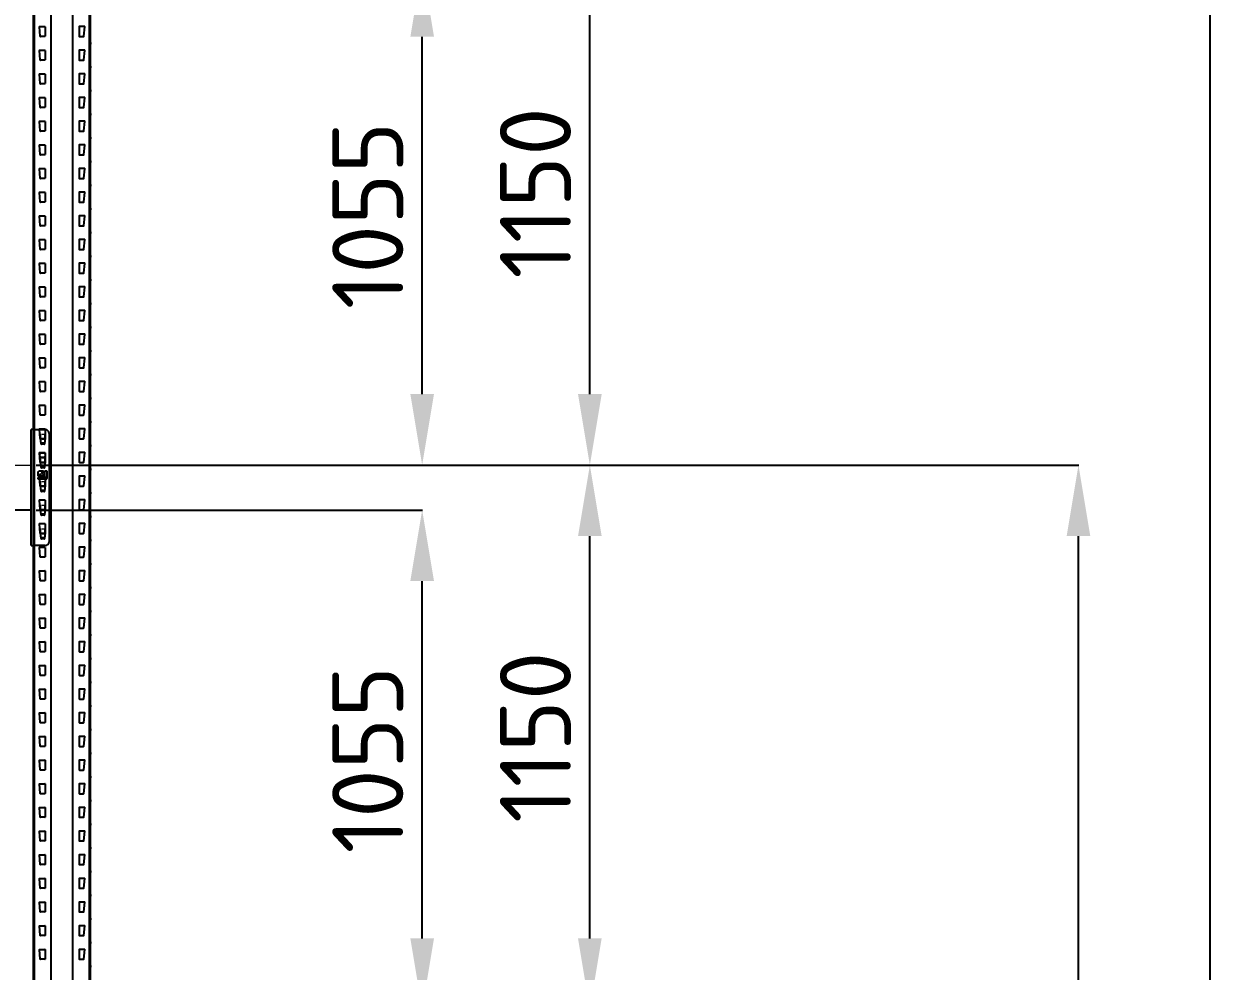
# Model space of a CAD drawing. Header units: millimetres. Extents: x 2140 to 223837, y 2113 to 170313.
# Drawn here: x 206938 to 209470, y 117785 to 119786 of the extents above; entities that cross this region are included whole.
import ezdxf

# ---------------------------------------------------------------- set-up
doc = ezdxf.new("R2010")
doc.units = ezdxf.units.MM
doc.linetypes.add('PHANTOM', pattern=[12.7, 6.35, -1.27, 1.27, -1.27, 1.27, -1.27])
doc.layers.add('0_ANNOT_Dimensions', color=7, linetype='Continuous')
doc.layers.add('2.Стойка', color=7, linetype='Continuous')
doc.layers.add('1.Балка', color=5, linetype='Continuous', lineweight=0)
doc.styles.get("Standard").update_dxf_attribs({"font": 'isocpeur.ttf'})
doc.dimstyles.new('150', dxfattribs={"dimtxt": 150, "dimasz": 150, "dimexe": 1, "dimexo": 10, "dimgap": 40, "dimtad": 1, "dimdec": 0, "dimzin": 0, "dimdsep": 46, "dimtxsty": 'Standard', "dimcen": 0.09, "dimadec": 0, "dimazin": 0, "dimtfac": 1, "dimtdec": 0, "dimtofl": 0, "dimtmove": 0, "dimatfit": 3, "dimfxl": 1, "dimtolj": 1, "dimtzin": 0, "dimarcsym": 0})

# ---------------------------------------------------------------- blocks, each defined once
blk = doc.blocks.new('*U494')
at = {"layer": '2.Стойка', "color": 0, "linetype": 'ByBlock'}
for p, q in [((-120, 0), (-120, 12200)), ((-118, 0), (-118, 12200)), ((-82.7, 0), (-82.7, 12200)), ((-37.3, 0), (-37.3, 12200)), ((-2, 0), (-2, 12200)), ((0, 0), (0, 12200)), ((-106.1, 10030.5), (-108, 10050.5)), ((-107.5, 10051), (-96.5, 10051)), ((-96, 10050.5), (-96, 10030.5)), ((-24, 10050.5), (-24, 10030.5)), ((-12.5, 10051), (-23.5, 10051)), ((-13.9, 10030.5), (-12, 10050.5)), ((-96.5, 10030), (-105.6, 10030)), ((-23.5, 10030), (-14.4, 10030)), ((-122, 10015), (-118, 10015)), ((-120, 10020.5), (-118, 10020.5)), ((-120, 10009.5), (-118, 10009.5)), ((-106.1, 9980.5), (-108, 10000.5)), ((-107.5, 10001), (-96.5, 10001)), ((-96, 10000.5), (-96, 9980.5)), ((-24, 10000.5), (-24, 9980.5)), ((-12.5, 10001), (-23.5, 10001)), ((-13.9, 9980.5), (-12, 10000.5)), ((0, 10020.5), (-2, 10020.5)), ((2, 10015), (-2, 10015)), ((0, 10009.5), (-2, 10009.5)), ((-96.5, 9980), (-105.6, 9980)), ((-23.5, 9980), (-14.4, 9980)), ((-122, 9965), (-118, 9965)), ((-120, 9970.5), (-118, 9970.5)), ((-120, 9959.5), (-118, 9959.5)), ((-106.1, 9930.5), (-108, 9950.5)), ((-107.5, 9951), (-96.5, 9951)), ((-96, 9950.5), (-96, 9930.5)), ((-24, 9950.5), (-24, 9930.5)), ((-12.5, 9951), (-23.5, 9951)), ((-13.9, 9930.5), (-12, 9950.5)), ((0, 9970.5), (-2, 9970.5)), ((2, 9965), (-2, 9965)), ((0, 9959.5), (-2, 9959.5)), ((-96.5, 9930), (-105.6, 9930)), ((-23.5, 9930), (-14.4, 9930)), ((-122, 9915), (-118, 9915)), ((-120, 9920.5), (-118, 9920.5)), ((-120, 9909.5), (-118, 9909.5)), ((-106.1, 9880.5), (-108, 9900.5)), ((-107.5, 9901), (-96.5, 9901)), ((-96, 9900.5), (-96, 9880.5)), ((-24, 9900.5), (-24, 9880.5)), ((-12.5, 9901), (-23.5, 9901)), ((-13.9, 9880.5), (-12, 9900.5)), ((0, 9920.5), (-2, 9920.5)), ((2, 9915), (-2, 9915)), ((0, 9909.5), (-2, 9909.5)), ((-96.5, 9880), (-105.6, 9880)), ((-23.5, 9880), (-14.4, 9880)), ((-122, 9865), (-118, 9865)), ((-120, 9870.5), (-118, 9870.5)), ((-120, 9859.5), (-118, 9859.5)), ((-106.1, 9830.5), (-108, 9850.5)), ((-107.5, 9851), (-96.5, 9851)), ((-96, 9850.5), (-96, 9830.5)), ((-24, 9850.5), (-24, 9830.5)), ((-12.5, 9851), (-23.5, 9851)), ((-13.9, 9830.5), (-12, 9850.5)), ((0, 9870.5), (-2, 9870.5)), ((2, 9865), (-2, 9865)), ((0, 9859.5), (-2, 9859.5)), ((-96.5, 9830), (-105.6, 9830)), ((-23.5, 9830), (-14.4, 9830)), ((-122, 9815), (-118, 9815)), ((-120, 9820.5), (-118, 9820.5)), ((-120, 9809.5), (-118, 9809.5)), ((-106.1, 9780.5), (-108, 9800.5)), ((-107.5, 9801), (-96.5, 9801)), ((-96, 9800.5), (-96, 9780.5)), ((-24, 9800.5), (-24, 9780.5)), ((-12.5, 9801), (-23.5, 9801)), ((-13.9, 9780.5), (-12, 9800.5)), ((0, 9820.5), (-2, 9820.5)), ((2, 9815), (-2, 9815)), ((0, 9809.5), (-2, 9809.5)), ((-96.5, 9780), (-105.6, 9780)), ((-23.5, 9780), (-14.4, 9780)), ((-122, 9765), (-118, 9765)), ((-120, 9770.5), (-118, 9770.5)), ((-120, 9759.5), (-118, 9759.5)), ((-106.1, 9730.5), (-108, 9750.5)), ((-107.5, 9751), (-96.5, 9751)), ((-96, 9750.5), (-96, 9730.5)), ((-24, 9750.5), (-24, 9730.5)), ((-12.5, 9751), (-23.5, 9751)), ((-13.9, 9730.5), (-12, 9750.5)), ((0, 9770.5), (-2, 9770.5)), ((2, 9765), (-2, 9765)), ((0, 9759.5), (-2, 9759.5)), ((-96.5, 9730), (-105.6, 9730)), ((-23.5, 9730), (-14.4, 9730)), ((-122, 9715), (-118, 9715)), ((-120, 9720.5), (-118, 9720.5)), ((-120, 9709.5), (-118, 9709.5)), ((-106.1, 9680.5), (-108, 9700.5)), ((-107.5, 9701), (-96.5, 9701)), ((-96, 9700.5), (-96, 9680.5)), ((-24, 9700.5), (-24, 9680.5)), ((-12.5, 9701), (-23.5, 9701)), ((-13.9, 9680.5), (-12, 9700.5)), ((0, 9720.5), (-2, 9720.5)), ((2, 9715), (-2, 9715)), ((0, 9709.5), (-2, 9709.5)), ((-120, 9670.5), (-118, 9670.5)), ((-96.5, 9680), (-105.6, 9680)), ((-23.5, 9680), (-14.4, 9680)), ((0, 9670.5), (-2, 9670.5)), ((-122, 9665), (-118, 9665)), ((-120, 9659.5), (-118, 9659.5)), ((-106.1, 9630.5), (-108, 9650.5)), ((-107.5, 9651), (-96.5, 9651)), ((-96, 9650.5), (-96, 9630.5)), ((-24, 9650.5), (-24, 9630.5)), ((-12.5, 9651), (-23.5, 9651)), ((-13.9, 9630.5), (-12, 9650.5)), ((2, 9665), (-2, 9665)), ((0, 9659.5), (-2, 9659.5)), ((-120, 9620.5), (-118, 9620.5)), ((-96.5, 9630), (-105.6, 9630)), ((-23.5, 9630), (-14.4, 9630)), ((0, 9620.5), (-2, 9620.5)), ((-122, 9615), (-118, 9615)), ((-120, 9609.5), (-118, 9609.5)), ((-106.1, 9580.5), (-108, 9600.5)), ((-107.5, 9601), (-96.5, 9601)), ((-96, 9600.5), (-96, 9580.5)), ((-24, 9600.5), (-24, 9580.5)), ((-12.5, 9601), (-23.5, 9601)), ((-13.9, 9580.5), (-12, 9600.5)), ((2, 9615), (-2, 9615)), ((0, 9609.5), (-2, 9609.5)), ((-120, 9570.5), (-118, 9570.5)), ((-96.5, 9580), (-105.6, 9580)), ((-23.5, 9580), (-14.4, 9580)), ((0, 9570.5), (-2, 9570.5)), ((-122, 9565), (-118, 9565)), ((-120, 9559.5), (-118, 9559.5)), ((-106.1, 9530.5), (-108, 9550.5)), ((-107.5, 9551), (-96.5, 9551)), ((-96, 9550.5), (-96, 9530.5)), ((-24, 9550.5), (-24, 9530.5)), ((-12.5, 9551), (-23.5, 9551)), ((-13.9, 9530.5), (-12, 9550.5)), ((2, 9565), (-2, 9565)), ((0, 9559.5), (-2, 9559.5)), ((-120, 9520.5), (-118, 9520.5)), ((-96.5, 9530), (-105.6, 9530)), ((-23.5, 9530), (-14.4, 9530)), ((0, 9520.5), (-2, 9520.5)), ((-122, 9515), (-118, 9515)), ((-120, 9509.5), (-118, 9509.5)), ((-106.1, 9480.5), (-108, 9500.5)), ((-107.5, 9501), (-96.5, 9501)), ((-96, 9500.5), (-96, 9480.5)), ((-24, 9500.5), (-24, 9480.5)), ((-12.5, 9501), (-23.5, 9501)), ((-13.9, 9480.5), (-12, 9500.5)), ((2, 9515), (-2, 9515)), ((0, 9509.5), (-2, 9509.5)), ((-120, 9470.5), (-118, 9470.5)), ((-96.5, 9480), (-105.6, 9480)), ((-23.5, 9480), (-14.4, 9480)), ((0, 9470.5), (-2, 9470.5)), ((-122, 9465), (-118, 9465)), ((-120, 9459.5), (-118, 9459.5)), ((-106.1, 9430.5), (-108, 9450.5)), ((-107.5, 9451), (-96.5, 9451)), ((-96, 9450.5), (-96, 9430.5)), ((-24, 9450.5), (-24, 9430.5)), ((-12.5, 9451), (-23.5, 9451)), ((-13.9, 9430.5), (-12, 9450.5)), ((2, 9465), (-2, 9465)), ((0, 9459.5), (-2, 9459.5)), ((-120, 9420.5), (-118, 9420.5)), ((-96.5, 9430), (-105.6, 9430)), ((-23.5, 9430), (-14.4, 9430)), ((0, 9420.5), (-2, 9420.5)), ((-122, 9415), (-118, 9415)), ((-120, 9409.5), (-118, 9409.5)), ((-106.1, 9380.5), (-108, 9400.5)), ((-107.5, 9401), (-96.5, 9401)), ((-96, 9400.5), (-96, 9380.5)), ((-24, 9400.5), (-24, 9380.5)), ((-12.5, 9401), (-23.5, 9401)), ((-13.9, 9380.5), (-12, 9400.5)), ((2, 9415), (-2, 9415)), ((0, 9409.5), (-2, 9409.5)), ((-120, 9370.5), (-118, 9370.5)), ((-96.5, 9380), (-105.6, 9380)), ((-23.5, 9380), (-14.4, 9380)), ((0, 9370.5), (-2, 9370.5)), ((-122, 9365), (-118, 9365)), ((-120, 9359.5), (-118, 9359.5)), ((-106.1, 9330.5), (-108, 9350.5)), ((-107.5, 9351), (-96.5, 9351)), ((-96, 9350.5), (-96, 9330.5)), ((-24, 9350.5), (-24, 9330.5)), ((-12.5, 9351), (-23.5, 9351)), ((-13.9, 9330.5), (-12, 9350.5)), ((2, 9365), (-2, 9365)), ((0, 9359.5), (-2, 9359.5)), ((-120, 9320.5), (-118, 9320.5)), ((-96.5, 9330), (-105.6, 9330)), ((-23.5, 9330), (-14.4, 9330)), ((0, 9320.5), (-2, 9320.5)), ((-122, 9315), (-118, 9315)), ((-120, 9309.5), (-118, 9309.5)), ((-106.1, 9280.5), (-108, 9300.5)), ((-107.5, 9301), (-96.5, 9301)), ((-96, 9300.5), (-96, 9280.5)), ((-24, 9300.5), (-24, 9280.5)), ((-12.5, 9301), (-23.5, 9301)), ((-13.9, 9280.5), (-12, 9300.5)), ((2, 9315), (-2, 9315)), ((0, 9309.5), (-2, 9309.5)), ((-120, 9270.5), (-118, 9270.5)), ((-96.5, 9280), (-105.6, 9280)), ((-23.5, 9280), (-14.4, 9280)), ((0, 9270.5), (-2, 9270.5)), ((-122, 9265), (-118, 9265)), ((-120, 9259.5), (-118, 9259.5)), ((-106.1, 9230.5), (-108, 9250.5)), ((-107.5, 9251), (-96.5, 9251)), ((-96, 9250.5), (-96, 9230.5)), ((-24, 9250.5), (-24, 9230.5)), ((-12.5, 9251), (-23.5, 9251)), ((-13.9, 9230.5), (-12, 9250.5)), ((2, 9265), (-2, 9265)), ((0, 9259.5), (-2, 9259.5)), ((-122, 9215), (-118, 9215)), ((-120, 9220.5), (-118, 9220.5)), ((-96.5, 9230), (-105.6, 9230)), ((-23.5, 9230), (-14.4, 9230)), ((0, 9220.5), (-2, 9220.5)), ((2, 9215), (-2, 9215)), ((-120, 9209.5), (-118, 9209.5)), ((-106.1, 9180.5), (-108, 9200.5)), ((-107.5, 9201), (-96.5, 9201)), ((-96, 9200.5), (-96, 9180.5)), ((-24, 9200.5), (-24, 9180.5)), ((-12.5, 9201), (-23.5, 9201)), ((-13.9, 9180.5), (-12, 9200.5)), ((0, 9209.5), (-2, 9209.5)), ((-122, 9165), (-118, 9165)), ((-120, 9170.5), (-118, 9170.5)), ((-96.5, 9180), (-105.6, 9180)), ((-23.5, 9180), (-14.4, 9180)), ((0, 9170.5), (-2, 9170.5)), ((2, 9165), (-2, 9165)), ((-120, 9159.5), (-118, 9159.5)), ((-106.1, 9130.5), (-108, 9150.5)), ((-107.5, 9151), (-96.5, 9151)), ((-96, 9150.5), (-96, 9130.5)), ((-24, 9150.5), (-24, 9130.5)), ((-12.5, 9151), (-23.5, 9151)), ((-13.9, 9130.5), (-12, 9150.5)), ((0, 9159.5), (-2, 9159.5)), ((-122, 9115), (-118, 9115)), ((-120, 9120.5), (-118, 9120.5)), ((-96.5, 9130), (-105.6, 9130)), ((-23.5, 9130), (-14.4, 9130)), ((0, 9120.5), (-2, 9120.5)), ((2, 9115), (-2, 9115)), ((-120, 9109.5), (-118, 9109.5)), ((-106.1, 9080.5), (-108, 9100.5)), ((-107.5, 9101), (-96.5, 9101)), ((-96, 9100.5), (-96, 9080.5)), ((-24, 9100.5), (-24, 9080.5)), ((-12.5, 9101), (-23.5, 9101)), ((-13.9, 9080.5), (-12, 9100.5)), ((0, 9109.5), (-2, 9109.5)), ((-122, 9065), (-118, 9065)), ((-120, 9070.5), (-118, 9070.5)), ((-96.5, 9080), (-105.6, 9080)), ((-23.5, 9080), (-14.4, 9080)), ((0, 9070.5), (-2, 9070.5)), ((2, 9065), (-2, 9065)), ((-120, 9059.5), (-118, 9059.5)), ((-106.1, 9030.5), (-108, 9050.5)), ((-107.5, 9051), (-96.5, 9051)), ((-96, 9050.5), (-96, 9030.5)), ((-24, 9050.5), (-24, 9030.5)), ((-12.5, 9051), (-23.5, 9051)), ((-13.9, 9030.5), (-12, 9050.5)), ((0, 9059.5), (-2, 9059.5)), ((-122, 9015), (-118, 9015)), ((-120, 9020.5), (-118, 9020.5)), ((-96.5, 9030), (-105.6, 9030)), ((-23.5, 9030), (-14.4, 9030)), ((0, 9020.5), (-2, 9020.5)), ((2, 9015), (-2, 9015)), ((-120, 9009.5), (-118, 9009.5)), ((-106.1, 8980.5), (-108, 9000.5)), ((-107.5, 9001), (-96.5, 9001)), ((-96, 9000.5), (-96, 8980.5)), ((-24, 9000.5), (-24, 8980.5)), ((-12.5, 9001), (-23.5, 9001)), ((-13.9, 8980.5), (-12, 9000.5)), ((0, 9009.5), (-2, 9009.5)), ((-122, 8965), (-118, 8965)), ((-120, 8970.5), (-118, 8970.5)), ((-96.5, 8980), (-105.6, 8980)), ((-23.5, 8980), (-14.4, 8980)), ((0, 8970.5), (-2, 8970.5)), ((2, 8965), (-2, 8965)), ((-120, 8959.5), (-118, 8959.5)), ((-106.1, 8930.5), (-108, 8950.5)), ((-107.5, 8951), (-96.5, 8951)), ((-96, 8950.5), (-96, 8930.5)), ((-24, 8950.5), (-24, 8930.5)), ((-12.5, 8951), (-23.5, 8951)), ((-13.9, 8930.5), (-12, 8950.5)), ((0, 8959.5), (-2, 8959.5)), ((-122, 8915), (-118, 8915)), ((-120, 8920.5), (-118, 8920.5)), ((-96.5, 8930), (-105.6, 8930)), ((-23.5, 8930), (-14.4, 8930)), ((0, 8920.5), (-2, 8920.5)), ((2, 8915), (-2, 8915)), ((-120, 8909.5), (-118, 8909.5)), ((-106.1, 8880.5), (-108, 8900.5)), ((-107.5, 8901), (-96.5, 8901)), ((-96, 8900.5), (-96, 8880.5)), ((-24, 8900.5), (-24, 8880.5)), ((-12.5, 8901), (-23.5, 8901)), ((-13.9, 8880.5), (-12, 8900.5)), ((0, 8909.5), (-2, 8909.5)), ((-122, 8865), (-118, 8865)), ((-120, 8870.5), (-118, 8870.5)), ((-96.5, 8880), (-105.6, 8880)), ((-23.5, 8880), (-14.4, 8880)), ((0, 8870.5), (-2, 8870.5)), ((2, 8865), (-2, 8865)), ((-120, 8859.5), (-118, 8859.5)), ((-106.1, 8830.5), (-108, 8850.5)), ((-107.5, 8851), (-96.5, 8851)), ((-96, 8850.5), (-96, 8830.5)), ((-24, 8850.5), (-24, 8830.5)), ((-12.5, 8851), (-23.5, 8851)), ((-13.9, 8830.5), (-12, 8850.5)), ((0, 8859.5), (-2, 8859.5)), ((-122, 8815), (-118, 8815)), ((-120, 8820.5), (-118, 8820.5)), ((-96.5, 8830), (-105.6, 8830)), ((-23.5, 8830), (-14.4, 8830)), ((0, 8820.5), (-2, 8820.5)), ((2, 8815), (-2, 8815)), ((-120, 8809.5), (-118, 8809.5)), ((-106.1, 8780.5), (-108, 8800.5)), ((-107.5, 8801), (-96.5, 8801)), ((-96, 8800.5), (-96, 8780.5)), ((-24, 8800.5), (-24, 8780.5)), ((-12.5, 8801), (-23.5, 8801)), ((-13.9, 8780.5), (-12, 8800.5)), ((0, 8809.5), (-2, 8809.5)), ((-122, 8765), (-118, 8765)), ((-120, 8770.5), (-118, 8770.5)), ((-120, 8759.5), (-118, 8759.5)), ((-96.5, 8780), (-105.6, 8780)), ((-23.5, 8780), (-14.4, 8780)), ((0, 8770.5), (-2, 8770.5)), ((2, 8765), (-2, 8765)), ((0, 8759.5), (-2, 8759.5)), ((-106.1, 8730.5), (-108, 8750.5)), ((-107.5, 8751), (-96.5, 8751)), ((-96, 8750.5), (-96, 8730.5)), ((-24, 8750.5), (-24, 8730.5)), ((-12.5, 8751), (-23.5, 8751)), ((-13.9, 8730.5), (-12, 8750.5)), ((-122, 8715), (-118, 8715)), ((-120, 8720.5), (-118, 8720.5)), ((-120, 8709.5), (-118, 8709.5)), ((-96.5, 8730), (-105.6, 8730)), ((-23.5, 8730), (-14.4, 8730)), ((0, 8720.5), (-2, 8720.5)), ((2, 8715), (-2, 8715)), ((0, 8709.5), (-2, 8709.5)), ((-106.1, 8680.5), (-108, 8700.5)), ((-107.5, 8701), (-96.5, 8701)), ((-96, 8700.5), (-96, 8680.5)), ((-24, 8700.5), (-24, 8680.5)), ((-12.5, 8701), (-23.5, 8701)), ((-13.9, 8680.5), (-12, 8700.5)), ((-122, 8665), (-118, 8665)), ((-120, 8670.5), (-118, 8670.5)), ((-120, 8659.5), (-118, 8659.5)), ((-96.5, 8680), (-105.6, 8680)), ((-23.5, 8680), (-14.4, 8680)), ((0, 8670.5), (-2, 8670.5)), ((2, 8665), (-2, 8665)), ((0, 8659.5), (-2, 8659.5)), ((-106.1, 8630.5), (-108, 8650.5)), ((-107.5, 8651), (-96.5, 8651)), ((-96, 8650.5), (-96, 8630.5)), ((-24, 8650.5), (-24, 8630.5)), ((-12.5, 8651), (-23.5, 8651)), ((-13.9, 8630.5), (-12, 8650.5)), ((-122, 8615), (-118, 8615)), ((-120, 8620.5), (-118, 8620.5)), ((-120, 8609.5), (-118, 8609.5)), ((-96.5, 8630), (-105.6, 8630)), ((-23.5, 8630), (-14.4, 8630)), ((0, 8620.5), (-2, 8620.5)), ((2, 8615), (-2, 8615)), ((0, 8609.5), (-2, 8609.5)), ((-106.1, 8580.5), (-108, 8600.5)), ((-107.5, 8601), (-96.5, 8601)), ((-96, 8600.5), (-96, 8580.5)), ((-24, 8600.5), (-24, 8580.5)), ((-12.5, 8601), (-23.5, 8601)), ((-13.9, 8580.5), (-12, 8600.5)), ((-122, 8565), (-118, 8565)), ((-120, 8570.5), (-118, 8570.5)), ((-120, 8559.5), (-118, 8559.5)), ((-96.5, 8580), (-105.6, 8580)), ((-23.5, 8580), (-14.4, 8580)), ((0, 8570.5), (-2, 8570.5)), ((2, 8565), (-2, 8565)), ((0, 8559.5), (-2, 8559.5)), ((-106.1, 8530.5), (-108, 8550.5)), ((-107.5, 8551), (-96.5, 8551)), ((-96, 8550.5), (-96, 8530.5)), ((-24, 8550.5), (-24, 8530.5)), ((-12.5, 8551), (-23.5, 8551)), ((-13.9, 8530.5), (-12, 8550.5)), ((-122, 8515), (-118, 8515)), ((-120, 8520.5), (-118, 8520.5)), ((-120, 8509.5), (-118, 8509.5)), ((-96.5, 8530), (-105.6, 8530)), ((-23.5, 8530), (-14.4, 8530)), ((0, 8520.5), (-2, 8520.5)), ((2, 8515), (-2, 8515)), ((0, 8509.5), (-2, 8509.5)), ((-106.1, 8480.5), (-108, 8500.5)), ((-107.5, 8501), (-96.5, 8501)), ((-96, 8500.5), (-96, 8480.5)), ((-24, 8500.5), (-24, 8480.5)), ((-12.5, 8501), (-23.5, 8501)), ((-13.9, 8480.5), (-12, 8500.5)), ((-122, 8465), (-118, 8465)), ((-120, 8470.5), (-118, 8470.5)), ((-120, 8459.5), (-118, 8459.5)), ((-96.5, 8480), (-105.6, 8480)), ((-23.5, 8480), (-14.4, 8480)), ((0, 8470.5), (-2, 8470.5)), ((2, 8465), (-2, 8465)), ((0, 8459.5), (-2, 8459.5)), ((-106.1, 8430.5), (-108, 8450.5)), ((-107.5, 8451), (-96.5, 8451)), ((-96.5, 8430), (-105.6, 8430)), ((-96, 8450.5), (-96, 8430.5)), ((-24, 8450.5), (-24, 8430.5)), ((-12.5, 8451), (-23.5, 8451)), ((-23.5, 8430), (-14.4, 8430)), ((-13.9, 8430.5), (-12, 8450.5)), ((-122, 8415), (-118, 8415)), ((-120, 8420.5), (-118, 8420.5)), ((-120, 8409.5), (-118, 8409.5)), ((0, 8420.5), (-2, 8420.5)), ((2, 8415), (-2, 8415)), ((0, 8409.5), (-2, 8409.5)), ((-106.1, 8380.5), (-108, 8400.5)), ((-107.5, 8401), (-96.5, 8401)), ((-96.5, 8380), (-105.6, 8380)), ((-96, 8400.5), (-96, 8380.5)), ((-24, 8400.5), (-24, 8380.5)), ((-12.5, 8401), (-23.5, 8401)), ((-23.5, 8380), (-14.4, 8380)), ((-13.9, 8380.5), (-12, 8400.5)), ((-122, 8365), (-118, 8365)), ((-120, 8370.5), (-118, 8370.5)), ((-120, 8359.5), (-118, 8359.5)), ((0, 8370.5), (-2, 8370.5)), ((2, 8365), (-2, 8365)), ((0, 8359.5), (-2, 8359.5)), ((-106.1, 8330.5), (-108, 8350.5)), ((-107.5, 8351), (-96.5, 8351)), ((-96.5, 8330), (-105.6, 8330)), ((-96, 8350.5), (-96, 8330.5)), ((-24, 8350.5), (-24, 8330.5)), ((-12.5, 8351), (-23.5, 8351)), ((-23.5, 8330), (-14.4, 8330)), ((-13.9, 8330.5), (-12, 8350.5)), ((-122, 8315), (-118, 8315)), ((-120, 8320.5), (-118, 8320.5)), ((-120, 8309.5), (-118, 8309.5)), ((0, 8320.5), (-2, 8320.5)), ((2, 8315), (-2, 8315)), ((0, 8309.5), (-2, 8309.5)), ((-106.1, 8280.5), (-108, 8300.5)), ((-107.5, 8301), (-96.5, 8301)), ((-96.5, 8280), (-105.6, 8280)), ((-96, 8300.5), (-96, 8280.5)), ((-24, 8300.5), (-24, 8280.5)), ((-12.5, 8301), (-23.5, 8301)), ((-23.5, 8280), (-14.4, 8280)), ((-13.9, 8280.5), (-12, 8300.5)), ((-122, 8265), (-118, 8265)), ((-120, 8270.5), (-118, 8270.5)), ((-120, 8259.5), (-118, 8259.5)), ((0, 8270.5), (-2, 8270.5)), ((2, 8265), (-2, 8265)), ((0, 8259.5), (-2, 8259.5)), ((-106.1, 8230.5), (-108, 8250.5)), ((-107.5, 8251), (-96.5, 8251)), ((-96.5, 8230), (-105.6, 8230)), ((-96, 8250.5), (-96, 8230.5)), ((-24, 8250.5), (-24, 8230.5)), ((-12.5, 8251), (-23.5, 8251)), ((-23.5, 8230), (-14.4, 8230)), ((-13.9, 8230.5), (-12, 8250.5)), ((-122, 8215), (-118, 8215)), ((-120, 8220.5), (-118, 8220.5)), ((-120, 8209.5), (-118, 8209.5)), ((0, 8220.5), (-2, 8220.5)), ((2, 8215), (-2, 8215)), ((0, 8209.5), (-2, 8209.5)), ((-106.1, 8180.5), (-108, 8200.5)), ((-107.5, 8201), (-96.5, 8201)), ((-96.5, 8180), (-105.6, 8180)), ((-96, 8200.5), (-96, 8180.5)), ((-24, 8200.5), (-24, 8180.5)), ((-12.5, 8201), (-23.5, 8201)), ((-23.5, 8180), (-14.4, 8180)), ((-13.9, 8180.5), (-12, 8200.5)), ((-122, 8165), (-118, 8165)), ((-120, 8170.5), (-118, 8170.5)), ((-120, 8159.5), (-118, 8159.5)), ((0, 8170.5), (-2, 8170.5)), ((2, 8165), (-2, 8165)), ((0, 8159.5), (-2, 8159.5)), ((-106.1, 8130.5), (-108, 8150.5)), ((-107.5, 8151), (-96.5, 8151)), ((-96.5, 8130), (-105.6, 8130)), ((-96, 8150.5), (-96, 8130.5)), ((-24, 8150.5), (-24, 8130.5)), ((-12.5, 8151), (-23.5, 8151)), ((-23.5, 8130), (-14.4, 8130)), ((-13.9, 8130.5), (-12, 8150.5)), ((-122, 8115), (-118, 8115)), ((-120, 8120.5), (-118, 8120.5)), ((-120, 8109.5), (-118, 8109.5)), ((-107.5, 8101), (-96.5, 8101)), ((-12.5, 8101), (-23.5, 8101)), ((0, 8120.5), (-2, 8120.5)), ((2, 8115), (-2, 8115)), ((0, 8109.5), (-2, 8109.5)), ((-106.1, 8080.5), (-108, 8100.5)), ((-96.5, 8080), (-105.6, 8080)), ((-96, 8100.5), (-96, 8080.5)), ((-24, 8100.5), (-24, 8080.5)), ((-23.5, 8080), (-14.4, 8080)), ((-13.9, 8080.5), (-12, 8100.5)), ((-122, 8065), (-118, 8065)), ((-120, 8070.5), (-118, 8070.5)), ((-120, 8059.5), (-118, 8059.5)), ((0, 8070.5), (-2, 8070.5)), ((2, 8065), (-2, 8065)), ((0, 8059.5), (-2, 8059.5))]:
    blk.add_line(p, q, dxfattribs=at)
for centre, start, end in [((-107.5, 10050.5), 90, 185.4403), ((-96.5, 10050.5), 0, 90), ((-23.5, 10050.5), 90, 180), ((-12.5, 10050.5), 354.5597, 90), ((-105.6, 10030.5), 185.4403, 270), ((-96.5, 10030.5), 270, 0), ((-23.5, 10030.5), 180, 270), ((-14.4, 10030.5), 270, 354.5597), ((-107.5, 10000.5), 90, 185.4403), ((-96.5, 10000.5), 0, 90), ((-23.5, 10000.5), 90, 180), ((-12.5, 10000.5), 354.5597, 90), ((-105.6, 9980.5), 185.4403, 270), ((-96.5, 9980.5), 270, 0), ((-23.5, 9980.5), 180, 270), ((-14.4, 9980.5), 270, 354.5597), ((-107.5, 9950.5), 90, 185.4403), ((-96.5, 9950.5), 0, 90), ((-23.5, 9950.5), 90, 180), ((-12.5, 9950.5), 354.5597, 90), ((-105.6, 9930.5), 185.4403, 270), ((-96.5, 9930.5), 270, 0), ((-23.5, 9930.5), 180, 270), ((-14.4, 9930.5), 270, 354.5597), ((-107.5, 9900.5), 90, 185.4403), ((-96.5, 9900.5), 0, 90), ((-23.5, 9900.5), 90, 180), ((-12.5, 9900.5), 354.5597, 90), ((-105.6, 9880.5), 185.4403, 270), ((-96.5, 9880.5), 270, 0), ((-23.5, 9880.5), 180, 270), ((-14.4, 9880.5), 270, 354.5597), ((-107.5, 9850.5), 90, 185.4403), ((-96.5, 9850.5), 0, 90), ((-23.5, 9850.5), 90, 180), ((-12.5, 9850.5), 354.5597, 90), ((-105.6, 9830.5), 185.4403, 270), ((-96.5, 9830.5), 270, 0), ((-23.5, 9830.5), 180, 270), ((-14.4, 9830.5), 270, 354.5597), ((-107.5, 9800.5), 90, 185.4403), ((-96.5, 9800.5), 0, 90), ((-23.5, 9800.5), 90, 180), ((-12.5, 9800.5), 354.5597, 90), ((-105.6, 9780.5), 185.4403, 270), ((-96.5, 9780.5), 270, 0), ((-23.5, 9780.5), 180, 270), ((-14.4, 9780.5), 270, 354.5597), ((-107.5, 9750.5), 90, 185.4403), ((-96.5, 9750.5), 0, 90), ((-23.5, 9750.5), 90, 180), ((-12.5, 9750.5), 354.5597, 90), ((-105.6, 9730.5), 185.4403, 270), ((-96.5, 9730.5), 270, 0), ((-23.5, 9730.5), 180, 270), ((-14.4, 9730.5), 270, 354.5597), ((-107.5, 9700.5), 90, 185.4403), ((-96.5, 9700.5), 0, 90), ((-23.5, 9700.5), 90, 180), ((-12.5, 9700.5), 354.5597, 90), ((-105.6, 9680.5), 185.4403, 270), ((-96.5, 9680.5), 270, 0), ((-23.5, 9680.5), 180, 270), ((-14.4, 9680.5), 270, 354.5597), ((-107.5, 9650.5), 90, 185.4403), ((-96.5, 9650.5), 0, 90), ((-23.5, 9650.5), 90, 180), ((-12.5, 9650.5), 354.5597, 90), ((-105.6, 9630.5), 185.4403, 270), ((-96.5, 9630.5), 270, 0), ((-23.5, 9630.5), 180, 270), ((-14.4, 9630.5), 270, 354.5597), ((-107.5, 9600.5), 90, 185.4403), ((-96.5, 9600.5), 0, 90), ((-23.5, 9600.5), 90, 180), ((-12.5, 9600.5), 354.5597, 90), ((-105.6, 9580.5), 185.4403, 270), ((-96.5, 9580.5), 270, 0), ((-23.5, 9580.5), 180, 270), ((-14.4, 9580.5), 270, 354.5597), ((-107.5, 9550.5), 90, 185.4403), ((-96.5, 9550.5), 0, 90), ((-23.5, 9550.5), 90, 180), ((-12.5, 9550.5), 354.5597, 90), ((-105.6, 9530.5), 185.4403, 270), ((-96.5, 9530.5), 270, 0), ((-23.5, 9530.5), 180, 270), ((-14.4, 9530.5), 270, 354.5597), ((-107.5, 9500.5), 90, 185.4403), ((-96.5, 9500.5), 0, 90), ((-23.5, 9500.5), 90, 180), ((-12.5, 9500.5), 354.5597, 90), ((-105.6, 9480.5), 185.4403, 270), ((-96.5, 9480.5), 270, 0), ((-23.5, 9480.5), 180, 270), ((-14.4, 9480.5), 270, 354.5597), ((-107.5, 9450.5), 90, 185.4403), ((-96.5, 9450.5), 0, 90), ((-23.5, 9450.5), 90, 180), ((-12.5, 9450.5), 354.5597, 90), ((-105.6, 9430.5), 185.4403, 270), ((-96.5, 9430.5), 270, 0), ((-23.5, 9430.5), 180, 270), ((-14.4, 9430.5), 270, 354.5597), ((-107.5, 9400.5), 90, 185.4403), ((-96.5, 9400.5), 0, 90), ((-23.5, 9400.5), 90, 180), ((-12.5, 9400.5), 354.5597, 90), ((-105.6, 9380.5), 185.4403, 270), ((-96.5, 9380.5), 270, 0), ((-23.5, 9380.5), 180, 270), ((-14.4, 9380.5), 270, 354.5597), ((-107.5, 9350.5), 90, 185.4403), ((-96.5, 9350.5), 0, 90), ((-23.5, 9350.5), 90, 180), ((-12.5, 9350.5), 354.5597, 90), ((-105.6, 9330.5), 185.4403, 270), ((-96.5, 9330.5), 270, 0), ((-23.5, 9330.5), 180, 270), ((-14.4, 9330.5), 270, 354.5597), ((-107.5, 9300.5), 90, 185.4403), ((-96.5, 9300.5), 0, 90), ((-23.5, 9300.5), 90, 180), ((-12.5, 9300.5), 354.5597, 90), ((-105.6, 9280.5), 185.4403, 270), ((-96.5, 9280.5), 270, 0), ((-23.5, 9280.5), 180, 270), ((-14.4, 9280.5), 270, 354.5597), ((-107.5, 9250.5), 90, 185.4403), ((-96.5, 9250.5), 0, 90), ((-23.5, 9250.5), 90, 180), ((-12.5, 9250.5), 354.5597, 90), ((-105.6, 9230.5), 185.4403, 270), ((-96.5, 9230.5), 270, 0), ((-23.5, 9230.5), 180, 270), ((-14.4, 9230.5), 270, 354.5597), ((-107.5, 9200.5), 90, 185.4403), ((-96.5, 9200.5), 0, 90), ((-23.5, 9200.5), 90, 180), ((-12.5, 9200.5), 354.5597, 90), ((-105.6, 9180.5), 185.4403, 270), ((-96.5, 9180.5), 270, 0), ((-23.5, 9180.5), 180, 270), ((-14.4, 9180.5), 270, 354.5597), ((-107.5, 9150.5), 90, 185.4403), ((-96.5, 9150.5), 0, 90), ((-23.5, 9150.5), 90, 180), ((-12.5, 9150.5), 354.5597, 90), ((-105.6, 9130.5), 185.4403, 270), ((-96.5, 9130.5), 270, 0), ((-23.5, 9130.5), 180, 270), ((-14.4, 9130.5), 270, 354.5597), ((-107.5, 9100.5), 90, 185.4403), ((-96.5, 9100.5), 0, 90), ((-23.5, 9100.5), 90, 180), ((-12.5, 9100.5), 354.5597, 90), ((-105.6, 9080.5), 185.4403, 270), ((-96.5, 9080.5), 270, 0), ((-23.5, 9080.5), 180, 270), ((-14.4, 9080.5), 270, 354.5597), ((-107.5, 9050.5), 90, 185.4403), ((-96.5, 9050.5), 0, 90), ((-23.5, 9050.5), 90, 180), ((-12.5, 9050.5), 354.5597, 90), ((-105.6, 9030.5), 185.4403, 270), ((-96.5, 9030.5), 270, 0), ((-23.5, 9030.5), 180, 270), ((-14.4, 9030.5), 270, 354.5597), ((-107.5, 9000.5), 90, 185.4403), ((-96.5, 9000.5), 0, 90), ((-23.5, 9000.5), 90, 180), ((-12.5, 9000.5), 354.5597, 90), ((-105.6, 8980.5), 185.4403, 270), ((-96.5, 8980.5), 270, 0), ((-23.5, 8980.5), 180, 270), ((-14.4, 8980.5), 270, 354.5597), ((-107.5, 8950.5), 90, 185.4403), ((-96.5, 8950.5), 0, 90), ((-23.5, 8950.5), 90, 180), ((-12.5, 8950.5), 354.5597, 90), ((-105.6, 8930.5), 185.4403, 270), ((-96.5, 8930.5), 270, 0), ((-23.5, 8930.5), 180, 270), ((-14.4, 8930.5), 270, 354.5597), ((-107.5, 8900.5), 90, 185.4403), ((-96.5, 8900.5), 0, 90), ((-23.5, 8900.5), 90, 180), ((-12.5, 8900.5), 354.5597, 90), ((-105.6, 8880.5), 185.4403, 270), ((-96.5, 8880.5), 270, 0), ((-23.5, 8880.5), 180, 270), ((-14.4, 8880.5), 270, 354.5597), ((-107.5, 8850.5), 90, 185.4403), ((-96.5, 8850.5), 0, 90), ((-23.5, 8850.5), 90, 180), ((-12.5, 8850.5), 354.5597, 90), ((-105.6, 8830.5), 185.4403, 270), ((-96.5, 8830.5), 270, 0), ((-23.5, 8830.5), 180, 270), ((-14.4, 8830.5), 270, 354.5597), ((-107.5, 8800.5), 90, 185.4403), ((-96.5, 8800.5), 0, 90), ((-23.5, 8800.5), 90, 180), ((-12.5, 8800.5), 354.5597, 90), ((-105.6, 8780.5), 185.4403, 270), ((-96.5, 8780.5), 270, 0), ((-23.5, 8780.5), 180, 270), ((-14.4, 8780.5), 270, 354.5597), ((-107.5, 8750.5), 90, 185.4403), ((-96.5, 8750.5), 0, 90), ((-23.5, 8750.5), 90, 180), ((-12.5, 8750.5), 354.5597, 90), ((-105.6, 8730.5), 185.4403, 270), ((-96.5, 8730.5), 270, 0), ((-23.5, 8730.5), 180, 270), ((-14.4, 8730.5), 270, 354.5597), ((-107.5, 8700.5), 90, 185.4403), ((-96.5, 8700.5), 0, 90), ((-23.5, 8700.5), 90, 180), ((-12.5, 8700.5), 354.5597, 90), ((-105.6, 8680.5), 185.4403, 270), ((-96.5, 8680.5), 270, 0), ((-23.5, 8680.5), 180, 270), ((-14.4, 8680.5), 270, 354.5597), ((-107.5, 8650.5), 90, 185.4403), ((-96.5, 8650.5), 0, 90), ((-23.5, 8650.5), 90, 180), ((-12.5, 8650.5), 354.5597, 90), ((-105.6, 8630.5), 185.4403, 270), ((-96.5, 8630.5), 270, 0), ((-23.5, 8630.5), 180, 270), ((-14.4, 8630.5), 270, 354.5597), ((-107.5, 8600.5), 90, 185.4403), ((-96.5, 8600.5), 0, 90), ((-23.5, 8600.5), 90, 180), ((-12.5, 8600.5), 354.5597, 90), ((-105.6, 8580.5), 185.4403, 270), ((-96.5, 8580.5), 270, 0), ((-23.5, 8580.5), 180, 270), ((-14.4, 8580.5), 270, 354.5597), ((-107.5, 8550.5), 90, 185.4403), ((-96.5, 8550.5), 0, 90), ((-23.5, 8550.5), 90, 180), ((-12.5, 8550.5), 354.5597, 90), ((-105.6, 8530.5), 185.4403, 270), ((-96.5, 8530.5), 270, 0), ((-23.5, 8530.5), 180, 270), ((-14.4, 8530.5), 270, 354.5597), ((-107.5, 8500.5), 90, 185.4403), ((-105.6, 8480.5), 185.4403, 270), ((-96.5, 8500.5), 0, 90), ((-96.5, 8480.5), 270, 0), ((-23.5, 8500.5), 90, 180), ((-23.5, 8480.5), 180, 270), ((-14.4, 8480.5), 270, 354.5597), ((-12.5, 8500.5), 354.5597, 90), ((-107.5, 8450.5), 90, 185.4403), ((-105.6, 8430.5), 185.4403, 270), ((-96.5, 8450.5), 0, 90), ((-96.5, 8430.5), 270, 0), ((-23.5, 8450.5), 90, 180), ((-23.5, 8430.5), 180, 270), ((-14.4, 8430.5), 270, 354.5597), ((-12.5, 8450.5), 354.5597, 90), ((-107.5, 8400.5), 90, 185.4403), ((-105.6, 8380.5), 185.4403, 270), ((-96.5, 8400.5), 0, 90), ((-96.5, 8380.5), 270, 0), ((-23.5, 8400.5), 90, 180), ((-23.5, 8380.5), 180, 270), ((-14.4, 8380.5), 270, 354.5597), ((-12.5, 8400.5), 354.5597, 90), ((-107.5, 8350.5), 90, 185.4403), ((-105.6, 8330.5), 185.4403, 270), ((-96.5, 8350.5), 0, 90), ((-96.5, 8330.5), 270, 0), ((-23.5, 8350.5), 90, 180), ((-23.5, 8330.5), 180, 270), ((-14.4, 8330.5), 270, 354.5597), ((-12.5, 8350.5), 354.5597, 90), ((-107.5, 8300.5), 90, 185.4403), ((-105.6, 8280.5), 185.4403, 270), ((-96.5, 8300.5), 0, 90), ((-96.5, 8280.5), 270, 0), ((-23.5, 8300.5), 90, 180), ((-23.5, 8280.5), 180, 270), ((-14.4, 8280.5), 270, 354.5597), ((-12.5, 8300.5), 354.5597, 90), ((-107.5, 8250.5), 90, 185.4403), ((-105.6, 8230.5), 185.4403, 270), ((-96.5, 8250.5), 0, 90), ((-96.5, 8230.5), 270, 0), ((-23.5, 8250.5), 90, 180), ((-23.5, 8230.5), 180, 270), ((-14.4, 8230.5), 270, 354.5597), ((-12.5, 8250.5), 354.5597, 90), ((-107.5, 8200.5), 90, 185.4403), ((-105.6, 8180.5), 185.4403, 270), ((-96.5, 8200.5), 0, 90), ((-96.5, 8180.5), 270, 0), ((-23.5, 8200.5), 90, 180), ((-23.5, 8180.5), 180, 270), ((-14.4, 8180.5), 270, 354.5597), ((-12.5, 8200.5), 354.5597, 90), ((-107.5, 8150.5), 90, 185.4403), ((-105.6, 8130.5), 185.4403, 270), ((-96.5, 8150.5), 0, 90), ((-96.5, 8130.5), 270, 0), ((-23.5, 8150.5), 90, 180), ((-23.5, 8130.5), 180, 270), ((-14.4, 8130.5), 270, 354.5597), ((-12.5, 8150.5), 354.5597, 90), ((-107.5, 8100.5), 90, 185.4403), ((-96.5, 8100.5), 0, 90), ((-23.5, 8100.5), 90, 180), ((-12.5, 8100.5), 354.5597, 90), ((-105.6, 8080.5), 185.4403, 270), ((-96.5, 8080.5), 270, 0), ((-23.5, 8080.5), 180, 270), ((-14.4, 8080.5), 270, 354.5597)]:
    blk.add_arc(centre, 0.5, start, end, dxfattribs=at)
blk = doc.blocks.new('*U1726')
at = {"layer": '1.Балка', "color": 0, "linetype": 'Continuous', "lineweight": 25}
for p, q in [((2705, -210.7), (2705, 34.3)), ((2712.5, 34.3), (2705, 34.3)), ((2712.5, 34.3), (2734.5, 34.3)), ((2742.5, 26.3), (2742.5, -202.7)), ((2724.6, 15.8), (2724.6, 23.6)), ((2725.6, 4.4), (2724.6, 15.8)), ((2732.4, 5.3), (2726.4, 5.3)), ((2732.2, 3.5), (2726.6, 3.5)), ((2734.2, 15.8), (2733.2, 4.4)), ((2734.2, 15.8), (2734.2, 23.6)), ((2724.9, -14.7), (2732.5, -14.7)), ((2732.5, -24.7), (2724.9, -24.7)), ((2724.6, -34.2), (2724.6, -26.4)), ((2725.6, -45.6), (2724.6, -34.2)), ((2732.4, -44.7), (2726.4, -44.7)), ((2732.2, -46.5), (2726.6, -46.5)), ((2734.2, -34.2), (2733.2, -45.6)), ((2734.2, -34.2), (2734.2, -26.4)), ((2719.5, -54.9), (2721.8, -52.7)), ((2719.5, -63.9), (2719.5, -54.9)), ((2723, -63.9), (2719.5, -63.9)), ((2719.5, -70.7), (2719.5, -66.9)), ((2719.5, -66.9), (2733.8, -66.9)), ((2736, -70.7), (2719.5, -70.7)), ((2721.8, -52.7), (2730.8, -52.7)), ((2728, -64), (2723, -59)), ((2723, -59), (2723, -63.9)), ((2725.8, -56.2), (2730.9, -61.2)), ((2730.8, -56.2), (2725.8, -56.2)), ((2730.9, -61.2), (2728, -64)), ((2730.8, -52.7), (2730.8, -56.2)), ((2733.8, -66.9), (2733.8, -52.7)), ((2733.8, -52.7), (2737.5, -52.7)), ((2737.5, -52.7), (2737.5, -69.2)), ((2724.6, -84.2), (2724.6, -76.4)), ((2725.6, -95.6), (2724.6, -84.2)), ((2732.4, -94.7), (2726.4, -94.7)), ((2732.2, -96.5), (2726.6, -96.5)), ((2734.2, -84.2), (2733.2, -95.6)), ((2734.2, -84.2), (2734.2, -76.4)), ((2724.6, -134.2), (2724.6, -126.4)), ((2734.2, -134.2), (2734.2, -126.4)), ((2705, -135.7), (5, -135.7)), ((2725.6, -145.6), (2724.6, -134.2)), ((2732.4, -144.7), (2726.4, -144.7)), ((2732.2, -146.5), (2726.6, -146.5)), ((2734.2, -134.2), (2733.2, -145.6)), ((2724.6, -184.2), (2724.6, -176.4)), ((2734.2, -184.2), (2734.2, -176.4)), ((2725.6, -195.6), (2724.6, -184.2)), ((2732.4, -194.7), (2726.4, -194.7)), ((2732.2, -196.5), (2726.6, -196.5)), ((2734.2, -184.2), (2733.2, -195.6)), ((2705, -210.7), (2712.5, -210.7)), ((2734.5, -210.7), (2712.5, -210.7))]:
    blk.add_line(p, q, dxfattribs=at)
at = {"layer": '1.Балка', "color": 0, "linetype": 'PHANTOM', "lineweight": 18}
for p, q in [((2709, -210.7), (2709, 34.3)), ((2734.2, 23.6), (2724.6, 23.6)), ((2734.2, 15.7), (2724.6, 15.7)), ((2734.1, 14.7), (2724.7, 14.7)), ((2734, 13.5), (2724.8, 13.5)), ((2734.2, -26.4), (2724.6, -26.4)), ((2734.2, -34.3), (2724.6, -34.3)), ((2734.1, -35.3), (2724.7, -35.3)), ((2734, -36.5), (2724.8, -36.5)), ((2734.2, -76.4), (2724.6, -76.4)), ((2734.2, -84.3), (2724.6, -84.3)), ((2734.1, -85.3), (2724.7, -85.3)), ((2734, -86.5), (2724.8, -86.5)), ((2734.2, -126.4), (2724.6, -126.4)), ((2734.2, -134.3), (2724.6, -134.3)), ((2734.1, -135.3), (2724.7, -135.3)), ((2734, -136.5), (2724.8, -136.5)), ((2734.2, -176.4), (2724.6, -176.4)), ((2734.2, -184.3), (2724.6, -184.3)), ((2734.1, -185.3), (2724.7, -185.3)), ((2734, -186.5), (2724.8, -186.5))]:
    blk.add_line(p, q, dxfattribs=at)
at = {"layer": '1.Балка', "color": 0}
blk.add_line((5, -40.7), (2705, -40.7), dxfattribs=at)
at = {"layer": '1.Балка', "color": 0, "linetype": 'Continuous', "lineweight": 25}
for centre, radius, start, end in [((2734.5, 26.3), 8, 0.0004, 89.9997), ((2726.4, 6.3), 0.99, 185.9117, 270.8038), ((2726.6, 4.5), 1.03, 183.6643, 268.5085), ((2726.6, 4.5), 1, 185.0015, 269.9986), ((2732.2, 4.5), 1.03, 271.4915, 356.3357), ((2732.2, 4.5), 1, 269.9955, 355.0045), ((2732.4, 6.3), 0.99, 269.1962, 354.0883), ((2728.2, -19.7), 6, 123.5568, 236.4432), ((2729.2, -19.7), 6, 303.5568, 56.4432), ((2726.4, -43.7), 0.99, 185.9116, 270.8034), ((2726.6, -45.5), 1.03, 183.6646, 268.5085), ((2726.6, -45.5), 1, 185.0015, 269.9986), ((2732.2, -45.5), 1.03, 271.4915, 356.3354), ((2732.2, -45.5), 1, 269.9955, 355.0045), ((2732.4, -43.7), 0.99, 269.1966, 354.0884), ((2736, -69.2), 1.5, 270, 359.9996), ((2726.4, -93.7), 0.99, 185.9118, 270.8034), ((2726.6, -95.5), 1.03, 183.6645, 268.5084), ((2726.6, -95.5), 1, 185.0015, 269.9986), ((2732.2, -95.5), 1.03, 271.4916, 356.3355), ((2732.2, -95.5), 1, 269.9955, 355.0044), ((2732.4, -93.7), 0.99, 269.1966, 354.0882), ((2726.4, -143.7), 0.99, 185.9119, 270.8034), ((2726.6, -145.5), 1.03, 183.6645, 268.5083), ((2726.6, -145.5), 1, 185.0015, 269.9986), ((2732.2, -145.5), 1.03, 271.4917, 356.3355), ((2732.2, -145.5), 1, 269.9955, 355.0045), ((2732.4, -143.7), 0.99, 269.1966, 354.0881), ((2726.4, -193.7), 0.99, 185.9116, 270.8034), ((2726.6, -195.5), 1.03, 183.6643, 268.5085), ((2726.6, -195.5), 1, 185.0015, 269.9986), ((2732.2, -195.5), 1.03, 271.4915, 356.3357), ((2732.2, -195.5), 1, 269.9955, 355.0045), ((2732.4, -193.7), 0.99, 269.1966, 354.0884), ((2734.5, -202.7), 8, 270.0003, 359.9996)]:
    blk.add_arc(centre, radius, start, end, dxfattribs=at)
blk = doc.blocks.new('*D1610')
at = {"layer": '0_ANNOT_Dimensions', "color": 0, "lineweight": -2, "transparency": 16777216}
for p, q in [((206963.8, 118758.8), (207780.7, 118758.8)), ((207779.7, 117853.8), (207779.7, 118608.8)), ((206963.8, 117703.8), (207780.7, 117703.8))]:
    blk.add_line(p, q, dxfattribs=at)
at = {"layer": '0_ANNOT_Dimensions', "color": 0, "transparency": 16777216}
for points in [[(207754.7, 118608.8), (207804.7, 118608.8), (207779.7, 118758.8)], [(207754.7, 117853.8), (207804.7, 117853.8), (207779.7, 117703.8)]]:
    blk.add_solid(points, dxfattribs=at)
at = {"layer": 'Defpoints', "color": 0, "transparency": 16777216}
for p in [(206953.8, 118758.8), (207779.7, 118758.8), (206953.8, 117703.8)]:
    blk.add_point(p, dxfattribs=at)
at = {"layer": '0_ANNOT_Dimensions', "color": 0, "transparency": 16777216, "insert": (207664.7, 118231.3), "char_height": 150, "attachment_point": 5, "rotation": 90}
blk.add_mtext('\\A1;1055', dxfattribs=at)
blk = doc.blocks.new('*D1611')
at = {"layer": '0_ANNOT_Dimensions', "color": 0, "lineweight": -2, "transparency": 16777216}
for p, q in [((206963.8, 118853.8), (208135, 118853.8)), ((208134, 117853.8), (208134, 118703.8)), ((206963.8, 117703.8), (208135, 117703.8))]:
    blk.add_line(p, q, dxfattribs=at)
at = {"layer": '0_ANNOT_Dimensions', "color": 0, "transparency": 16777216}
for points in [[(208109, 118703.8), (208159, 118703.8), (208134, 118853.8)], [(208109, 117853.8), (208159, 117853.8), (208134, 117703.8)]]:
    blk.add_solid(points, dxfattribs=at)
at = {"layer": 'Defpoints', "color": 0, "transparency": 16777216}
for p in [(206953.8, 118853.8), (208134, 118853.8), (206953.8, 117703.8)]:
    blk.add_point(p, dxfattribs=at)
at = {"layer": '0_ANNOT_Dimensions', "color": 0, "transparency": 16777216, "insert": (208019, 118278.8), "char_height": 150, "attachment_point": 5, "rotation": 90}
blk.add_mtext('\\A1;1150', dxfattribs=at)
blk = doc.blocks.new('*D1606')
at = {"layer": '0_ANNOT_Dimensions', "color": 0, "lineweight": -2, "transparency": 16777216}
for p, q in [((206963.8, 119908.8), (207780.7, 119908.8)), ((207779.7, 119003.8), (207779.7, 119758.8)), ((206963.8, 118853.8), (207780.7, 118853.8))]:
    blk.add_line(p, q, dxfattribs=at)
at = {"layer": '0_ANNOT_Dimensions', "color": 0, "transparency": 16777216}
for points in [[(207754.7, 119758.8), (207804.7, 119758.8), (207779.7, 119908.8)], [(207754.7, 119003.8), (207804.7, 119003.8), (207779.7, 118853.8)]]:
    blk.add_solid(points, dxfattribs=at)
at = {"layer": 'Defpoints', "color": 0, "transparency": 16777216}
for p in [(206953.8, 119908.8), (207779.7, 119908.8), (206953.8, 118853.8)]:
    blk.add_point(p, dxfattribs=at)
at = {"layer": '0_ANNOT_Dimensions', "color": 0, "transparency": 16777216, "insert": (207664.7, 119381.3), "char_height": 150, "attachment_point": 5, "rotation": 90}
blk.add_mtext('\\A1;1055', dxfattribs=at)
blk = doc.blocks.new('*D1607')
at = {"layer": '0_ANNOT_Dimensions', "color": 0, "lineweight": -2, "transparency": 16777216}
for p, q in [((206963.8, 120003.8), (208135, 120003.8)), ((208134, 119003.8), (208134, 119853.8)), ((206963.8, 118853.8), (208135, 118853.8))]:
    blk.add_line(p, q, dxfattribs=at)
at = {"layer": '0_ANNOT_Dimensions', "color": 0, "transparency": 16777216}
for points in [[(208109, 119853.8), (208159, 119853.8), (208134, 120003.8)], [(208109, 119003.8), (208159, 119003.8), (208134, 118853.8)]]:
    blk.add_solid(points, dxfattribs=at)
at = {"layer": 'Defpoints', "color": 0, "transparency": 16777216}
for p in [(206953.8, 120003.8), (208134, 120003.8), (206953.8, 118853.8)]:
    blk.add_point(p, dxfattribs=at)
at = {"layer": '0_ANNOT_Dimensions', "color": 0, "transparency": 16777216, "insert": (208019, 119428.8), "char_height": 150, "attachment_point": 5, "rotation": 90}
blk.add_mtext('\\A1;1150', dxfattribs=at)
blk = doc.blocks.new('*D1632')
at = {"layer": '0_ANNOT_Dimensions', "color": 0, "lineweight": -2, "transparency": 16777216}
for p, q in [((206963.8, 118853.8), (209167.4, 118853.8)), ((209166.4, 109872.5), (209166.4, 118703.8)), ((207101.8, 109722.5), (209167.4, 109722.5))]:
    blk.add_line(p, q, dxfattribs=at)
at = {"layer": '0_ANNOT_Dimensions', "color": 0, "transparency": 16777216}
for points in [[(209141.4, 118703.8), (209191.4, 118703.8), (209166.4, 118853.8)], [(209141.4, 109872.5), (209191.4, 109872.5), (209166.4, 109722.5)]]:
    blk.add_solid(points, dxfattribs=at)
at = {"layer": 'Defpoints', "color": 0, "transparency": 16777216}
for p in [(206953.8, 118853.8), (209166.4, 118853.8), (207091.8, 109722.5)]:
    blk.add_point(p, dxfattribs=at)
at = {"layer": '0_ANNOT_Dimensions', "color": 0, "transparency": 16777216, "insert": (209051.4, 114288.1), "char_height": 150, "attachment_point": 5, "rotation": 90}
blk.add_mtext('\\A1;9131', dxfattribs=at)
blk = doc.blocks.new('*D1633')
at = {"layer": '0_ANNOT_Dimensions', "color": 0, "lineweight": -2, "transparency": 16777216}
for p, q in [((206963.8, 120003.8), (209445.8, 120003.8)), ((209444.8, 109872.5), (209444.8, 119853.8)), ((207101.8, 109722.5), (209445.8, 109722.5))]:
    blk.add_line(p, q, dxfattribs=at)
at = {"layer": '0_ANNOT_Dimensions', "color": 0, "transparency": 16777216}
for points in [[(209419.8, 119853.8), (209469.8, 119853.8), (209444.8, 120003.8)], [(209419.8, 109872.5), (209469.8, 109872.5), (209444.8, 109722.5)]]:
    blk.add_solid(points, dxfattribs=at)
at = {"layer": 'Defpoints', "color": 0, "transparency": 16777216}
for p in [(206953.8, 120003.8), (209444.8, 120003.8), (207091.8, 109722.5)]:
    blk.add_point(p, dxfattribs=at)
at = {"layer": '0_ANNOT_Dimensions', "color": 0, "transparency": 16777216, "insert": (209329.8, 114863.1), "char_height": 150, "attachment_point": 5, "rotation": 90}
blk.add_mtext('\\A1;10281', dxfattribs=at)

msp = doc.modelspace()

# ---------------------------------------------------------------- block references
at = {"layer": '1.Балка', "color": 1}
msp.add_blockref('*U1726', (204248.8, 118894.5), dxfattribs=at)
at = {"layer": '2.Стойка', "color": 0}
msp.add_blockref('*U494', (207078.8, 109729.5), dxfattribs=at)

# ---------------------------------------------------------------- dimensions: what is measured, and where the dimension line sits
at = {"layer": '0_ANNOT_Dimensions'}
for base, p1, p2, picture, middle in [((208134, 120003.8), (206953.8, 118853.8), (206953.8, 120003.8), '*D1607', (208019, 119428.8)), ((209444.8, 120003.8), (207091.8, 109722.5), (206953.8, 120003.8), '*D1633', (209329.8, 114863.1)), ((208134, 118853.8), (206953.8, 117703.8), (206953.8, 118853.8), '*D1611', (208019, 118278.8)), ((209166.4, 118853.8), (207091.8, 109722.5), (206953.8, 118853.8), '*D1632', (209051.4, 114288.1))]:
    dim = msp.add_linear_dim(base=base, p1=p1, p2=p2, angle=90, dimstyle='150', dxfattribs=at)
    dim.commit()
    dim.dimension.update_dxf_attribs({"geometry": picture, "text_midpoint": middle})
at = {"layer": '0_ANNOT_Dimensions', "color": 1}
for base, p1, p2, picture, middle in [((207779.7, 119908.8), (206953.8, 118853.8), (206953.8, 119908.8), '*D1606', (207664.7, 119381.3)), ((207779.7, 118758.8), (206953.8, 117703.8), (206953.8, 118758.8), '*D1610', (207664.7, 118231.3))]:
    dim = msp.add_linear_dim(base=base, p1=p1, p2=p2, angle=90, dimstyle='150', dxfattribs=at)
    dim.commit()
    dim.dimension.update_dxf_attribs({"geometry": picture, "text_midpoint": middle})

doc.saveas('drawing.dxf')
